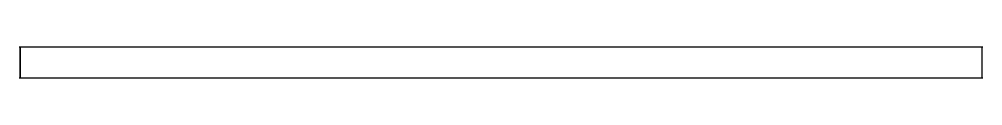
# Model space of a CAD drawing. Extents: x 0 to 186, y 0 to 6.
import ezdxf

# ---------------------------------------------------------------- set-up
doc = ezdxf.new("R2010")
doc.units = 0
doc.layers.get('0').update_dxf_attribs({"linetype": 'CONTINUOUS'})

msp = doc.modelspace()

# ---------------------------------------------------------------- linework, layer by layer
at = {"linetype": 'CONTINUOUS'}
for p, q in [((186.15, 6), (-0.16, 6)), ((0, -0.12), (0, 6.12)), ((186.07, 6), (0, 6)), ((0, 6), (0, 0)), ((186.07, -0.12), (186.07, 6.12)), ((186.07, 0), (186.07, 6)), ((-0.16, 0), (186.15, 0)), ((0, 0), (186.07, 0))]:
    msp.add_line(p, q, dxfattribs=at)

doc.saveas('drawing.dxf')
